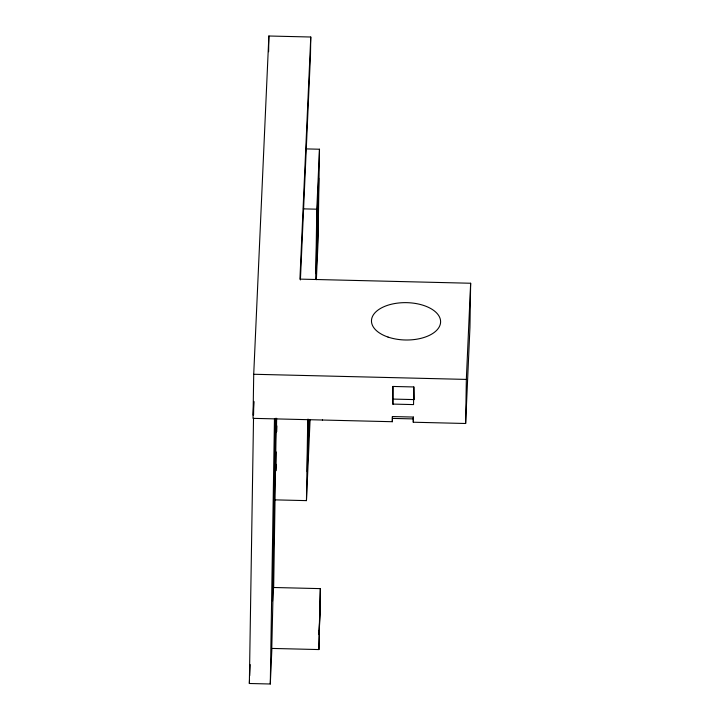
<?xml version="1.0" encoding="UTF-8"?>
<svg xmlns="http://www.w3.org/2000/svg" width="720" height="720" viewBox="0 0 720 720"><rect width="100%" height="100%" fill="white"/><g stroke="black" fill="none" stroke-linecap="round" stroke-linejoin="round"><path stroke-width="1.08" d="M253.719 374.265L253.026 418.347L392.328 421.713L392.409 416.556L413.361 417.06L413.28 422.226L465.642 423.495L469.953 327.33L470.646 283.248L299.925 279.117L310.77 37.017L268.875 36L253.719 374.265L466.335 379.413L470.646 283.248M271.899 648.432L270.297 684L249.354 683.496L253.521 418.239M253.575 414.864L253.782 401.373L253.17 415.161M268.623 51.714L268.875 36M270.297 684L274.464 418.743M275.877 418.23L272.511 600.768L275.499 418.653M273.645 588.213L276.309 419.193M276.12 451.899L275.823 470.916L276.12 464.328M276.435 431.757L276.651 418.329M310.77 37.017L310.491 54.648L300.402 279.936M275.04 499.869L306.459 500.625L307.737 419.409M308.07 419.085L307.242 471.681L309.141 419.796M309.474 419.688L309.42 423.036L309.573 419.67M315.693 279.441L316.8 209.196L319.482 149.229L306.018 148.905M319.482 149.229L318.015 242.685L316.359 279.693M392.328 421.713L392.409 416.556M392.886 386.451L392.607 404.082L413.55 404.595L413.829 386.955L392.886 386.451L393.111 404.235M413.28 422.226L413.361 417.06M465.642 423.495L466.335 379.413M276.732 431.64L276.849 425.916M249.354 683.496L249.507 680.157M249.705 675.711L250.2 664.596M306.459 500.625L310.077 419.877M273.213 587.484L271.773 648.423L318.906 649.566L320.346 588.627L273.213 587.484L273.294 588.15M320.346 588.627L318.906 649.566M303.336 208.863L316.8 209.196M393.345 399.087L413.19 399.573M392.472 418.401L413.424 418.914M322.416 419.679L322.506 420.345M275.283 418.536L275.373 419.202M413.829 386.955L414.288 399.6M319.203 630.711L319.257 634.788L319.995 603.405L319.203 630.711M317.025 215.514L316.116 273.699L317.79 236.367L318.699 178.182L317.025 215.514M388.026 337.068A34.578 18.684 0.9 0 0 440.595 322.155A34.578 18.684 0.9 0 0 389.475 304.74A34.578 18.684 0.9 0 0 388.026 337.068"/></g></svg>
